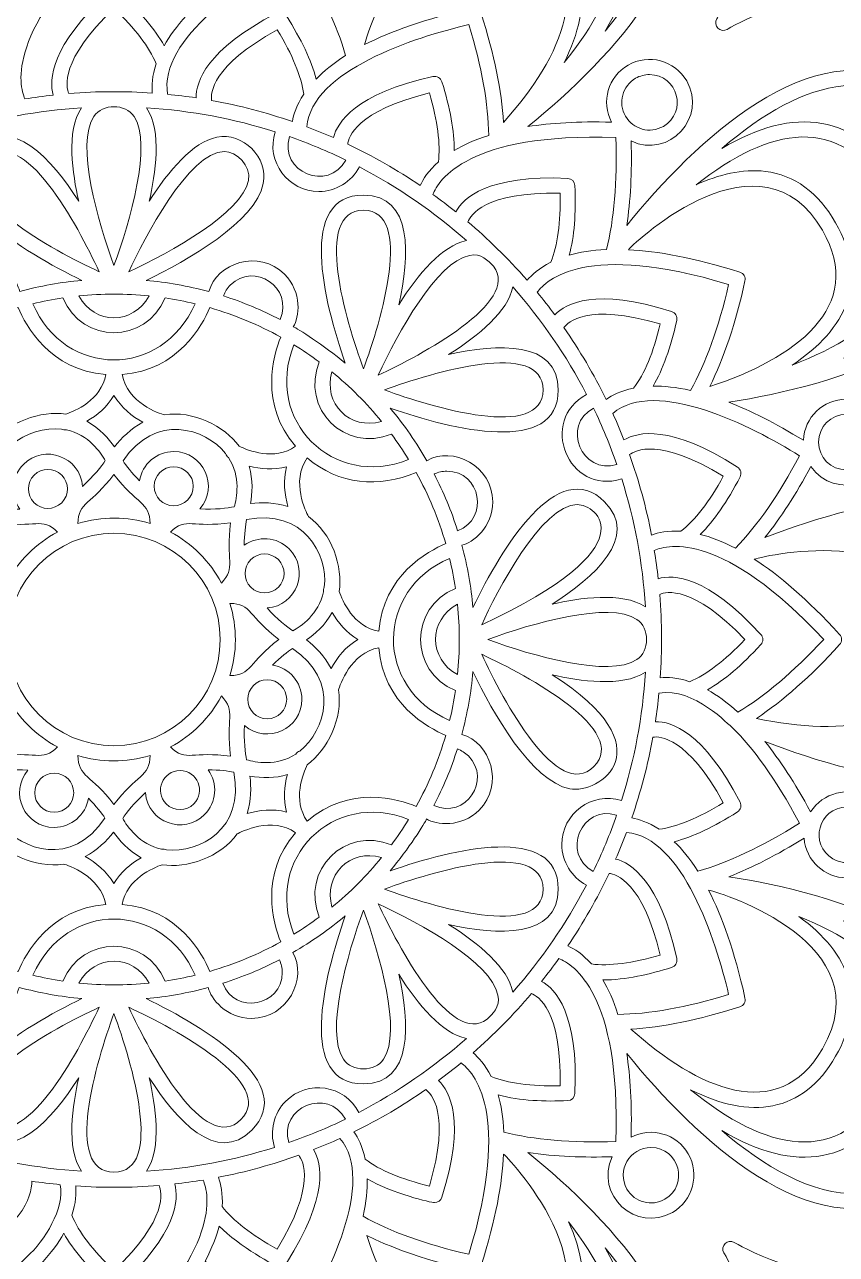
# Model space of a CAD drawing. Header units: inches. Extents: x -25 to 3711, y -26 to 945.
# Drawn here: x 465.3 to 679.2, y 270 to 594 of the extents above; entities that cross this region are included whole.
import ezdxf

# ---------------------------------------------------------------- set-up
doc = ezdxf.new("R2010")
doc.units = ezdxf.units.IN
doc.header["$MEASUREMENT"] = 0
doc.layers.add('_U+0421_U+043B_U+043E_U+0439 1', color=7, linetype='Continuous')

# ---------------------------------------------------------------- blocks, each defined once
blk = doc.blocks.new('block 2')
at = {"layer": '_U+0421_U+043B_U+043E_U+0439 1', "lineweight": 0}
for points, knots in [([(750.52, 771.98), (750.4, 772.1), (750.34, 772.18), (750.07, 772.33), (525.97, 944.79), (201.88, 855.08), (93.56, 598.99), (-24.91, 318.93), (179.57, 3), (488.84, 3), (892.5, 3), (1078.2, 519.12), (750.52, 771.98)], [0, 0, 0, 0, 1, 1, 1, 2, 2, 2, 3, 3, 3, 4, 4, 4, 4]), ([(634.76, 628.08), (635.31, 616.03), (627.58, 603.21), (618.28, 592.3), (630.43, 612.8), (626.36, 628.84), (608.45, 639.17), (589.4, 650.18), (573.9, 643.74), (562.94, 624.22), (572.46, 651.04), (588.17, 667.6), (613.67, 654.65), (616.88, 652.7), (634, 644.91), (634.76, 628.08)], [0, 0, 0, 0, 1, 1, 1, 2, 2, 2, 3, 3, 3, 4, 4, 4, 5, 5, 5, 5]), ([(561.84, 612.51), (570.99, 635.31), (585.17, 648), (606.45, 635.71), (628.5, 622.98), (623.38, 603.52), (607.47, 583.98), (615.32, 599.57), (613.78, 613.47), (598.65, 622.2), (590.65, 626.82), (583, 627.65), (575.91, 624.67), (570.22, 622.28), (565.56, 617.7), (561.84, 612.51)], [0, 0, 0, 0, 1, 1, 1, 2, 2, 2, 3, 3, 3, 4, 4, 4, 5, 5, 5, 5]), ([(634.94, 641.28), (641.2, 636.9), (647.25, 632.25), (653.08, 627.34), (660.02, 616.54), (647.83, 595.71), (647.71, 595.5), (647.24, 594.71), (647.37, 593.7), (648.02, 593.06), (648.67, 592.41), (649.67, 592.29), (650.45, 592.76), (650.67, 592.89), (671.62, 605.27), (682.39, 598.35), (688.23, 591.57), (693.3, 584.99), (698.13, 578.1), (673.16, 592.48), (642.06, 563.53), (623.99, 541.07), (624.98, 547.57), (625.37, 555.02), (625.14, 563.34), (635.17, 558.59), (645.3, 569.62), (639.78, 579.19), (636.66, 584.59), (629.73, 586.45), (624.33, 583.33), (619.06, 580.29), (617.18, 573.64), (619.97, 568.3), (611.2, 568.53), (603.93, 568.07), (597.9, 567.14), (620.36, 585.21), (649.32, 616.32), (634.94, 641.28)], [0, 0, 0, 0, 1, 1, 1, 2, 2, 2, 3, 3, 3, 4, 4, 4, 5, 5, 5, 6, 6, 6, 7, 7, 7, 8, 8, 8, 9, 9, 9, 10, 10, 10, 11, 11, 11, 12, 12, 12, 13, 13, 13, 13]), ([(577.46, 620.99), (583.34, 623.45), (589.79, 622.7), (596.66, 618.74), (616.99, 607), (607.08, 585.57), (591.5, 568.22), (591.01, 576.48), (589.06, 586.11), (585.64, 596.95), (585.33, 597.94), (584.31, 598.53), (583.3, 598.3), (570.9, 595.56), (561.71, 592.22), (554.91, 588.73), (555.52, 591.8), (563.32, 615.05), (577.46, 620.99)], [0, 0, 0, 0, 1, 1, 1, 2, 2, 2, 3, 3, 3, 4, 4, 4, 5, 5, 5, 6, 6, 6, 6]), ([(472.83, 575.44), (470.32, 575.16), (467.83, 574.82), (465.36, 574.41), (463.74, 578.1), (460.41, 592.48), (488.84, 619.05), (497.42, 611.04), (503.84, 603.44), (507.98, 596.43), (505.35, 593.56), (503.45, 590.89), (502.08, 588.44), (499.58, 592.81), (495.61, 597.52), (490.19, 602.48), (489.43, 603.18), (488.26, 603.18), (487.49, 602.48), (472.03, 588.32), (471.67, 579.46), (472.83, 575.44)], [0, 0, 0, 0, 1, 1, 1, 2, 2, 2, 3, 3, 3, 4, 4, 4, 5, 5, 5, 6, 6, 6, 7, 7, 7, 7]), ([(537.26, 612.68), (543.47, 602.71), (547.69, 593.71), (549.87, 585.86), (546.59, 583.77), (544.07, 581.68), (542.12, 579.67), (540.83, 584.55), (538.22, 590.12), (534.27, 596.32), (533.71, 597.19), (532.58, 597.5), (531.66, 597.02), (513.08, 587.35), (510.43, 578.9), (510.5, 574.71), (508.02, 575.09), (505.51, 575.39), (502.99, 575.64), (500.39, 590.22), (524.11, 605.67), (537.26, 612.68)], [0, 0, 0, 0, 1, 1, 1, 2, 2, 2, 3, 3, 3, 4, 4, 4, 5, 5, 5, 6, 6, 6, 7, 7, 7, 7]), ([(488.84, 598.27), (494.42, 592.96), (498.14, 588.07), (499.96, 583.71), (498.87, 580.45), (498.76, 577.82), (498.93, 575.98), (491.74, 576.47), (484.65, 576.47), (476.95, 575.84), (476.23, 577.46), (474.42, 584.55), (488.84, 598.27)], [0, 0, 0, 0, 1, 1, 1, 2, 2, 2, 3, 3, 3, 4, 4, 4, 4]), ([(582.37, 593.99), (585.79, 582.75), (587.54, 572.97), (587.61, 564.82), (583.91, 563.66), (580.92, 562.29), (578.52, 560.85), (578.55, 565.9), (577.46, 571.96), (575.25, 578.96), (574.94, 579.95), (573.92, 580.54), (572.91, 580.31), (552.42, 575.78), (547.69, 568.28), (546.69, 564.22), (544.39, 565.23), (542.05, 566.19), (539.68, 567.08), (540.94, 581.86), (567.99, 590.66), (582.37, 593.99)], [0, 0, 0, 0, 1, 1, 1, 2, 2, 2, 3, 3, 3, 4, 4, 4, 5, 5, 5, 6, 6, 6, 7, 7, 7, 7]), ([(535.85, 568.47), (528.98, 570.84), (521.87, 572.71), (514.58, 574.03), (514.3, 575.81), (514.45, 583.11), (531.88, 592.6), (535.89, 586.03), (538.22, 580.35), (538.85, 575.66), (536.95, 572.8), (536.16, 570.29), (535.85, 568.47)], [0, 0, 0, 0, 1, 1, 1, 2, 2, 2, 3, 3, 3, 4, 4, 4, 4]), ([(713.26, 528.85), (707.7, 518.14), (694.6, 510.91), (681.09, 506.11), (700.24, 516.87), (707.19, 532.27), (696.02, 551.61), (684.82, 571.01), (667.97, 572.63), (649.05, 561.37), (670.89, 580.02), (692.73, 586.27), (708.28, 562.41), (710.03, 559.18), (721.01, 543.82), (713.26, 528.85)], [0, 0, 0, 0, 1, 1, 1, 2, 2, 2, 3, 3, 3, 4, 4, 4, 5, 5, 5, 5]), ([(626.33, 579.86), (627.48, 580.53), (628.73, 580.84), (629.97, 580.84), (637.44, 580.84), (640.09, 570.92), (633.64, 567.2), (630.15, 565.18), (625.67, 566.38), (623.65, 569.88), (621.64, 573.37), (622.84, 577.85), (626.33, 579.86)], [0, 0, 0, 0, 1, 1, 1, 2, 2, 2, 3, 3, 3, 4, 4, 4, 4]), ([(550.46, 562.5), (550.64, 564.24), (552.58, 571.31), (571.98, 575.99), (574.15, 568.6), (574.93, 562.51), (574.33, 557.82), (571.73, 555.53), (570.32, 553.29), (569.55, 551.61), (563.5, 555.7), (557.12, 559.35), (550.46, 562.5)], [0, 0, 0, 0, 1, 1, 1, 2, 2, 2, 3, 3, 3, 4, 4, 4, 4]), ([(446.44, 558.28), (447.49, 560.69), (447.75, 563.41), (447.13, 566), (457.69, 569.3), (468.78, 571.36), (480.24, 572.06), (476.15, 565.97), (477.93, 554.62), (479.54, 547.45), (472.54, 558.51), (461.82, 570.57), (452.54, 561.3), (440.27, 549.03), (464.69, 534.18), (480.39, 526.62), (474.81, 526.12), (469.39, 525.16), (464, 523.7), (463.42, 526.56), (459.18, 531.84), (452.6, 531.84), (442.92, 531.84), (437.82, 521.09), (441.74, 514.48), (437.02, 511.77), (432.33, 508.53), (427.89, 504.8), (433.65, 521.26), (440.45, 549.09), (423.08, 549.09), (409.96, 549.09), (410.91, 532.98), (413.78, 520.21), (408.66, 528.3), (402.34, 535.81), (395.97, 537.1), (404.55, 544.69), (414.05, 551.25), (424.3, 556.58), (429.21, 547.2), (443.03, 548.26), (446.44, 558.28)], [0, 0, 0, 0, 1, 1, 1, 2, 2, 2, 3, 3, 3, 4, 4, 4, 5, 5, 5, 6, 6, 6, 7, 7, 7, 8, 8, 8, 9, 9, 9, 10, 10, 10, 11, 11, 11, 12, 12, 12, 13, 13, 13, 14, 14, 14, 14]), ([(483.54, 569.8), (485.83, 573.23), (491.85, 573.24), (494.15, 569.8), (499, 562.53), (493.07, 542.05), (488.84, 530.52), (484.61, 542.04), (478.68, 562.52), (483.54, 569.8)], [0, 0, 0, 0, 1, 1, 1, 2, 2, 2, 3, 3, 3, 3]), ([(531.3, 565.76), (528.83, 557.91), (534.74, 550.04), (542.83, 550.04), (547.33, 550.04), (551.46, 552.59), (553.53, 556.51), (563.72, 551.19), (573.18, 544.66), (581.72, 537.1), (575.35, 535.81), (569.02, 528.3), (563.9, 520.21), (566.77, 532.99), (567.72, 549.09), (554.6, 549.09), (537.23, 549.09), (544.03, 521.28), (549.8, 504.81), (544.16, 509.53), (537.09, 514.02), (536.09, 514.4), (537.72, 516.8), (538.48, 523.56), (533.81, 528.22), (527.03, 535), (515.88, 531.19), (513.85, 523.65), (508.28, 525.18), (502.72, 526.14), (497.3, 526.62), (508.09, 531.82), (526.16, 541.93), (528.19, 552.14), (529.56, 558.98), (522.82, 565.72), (515.99, 564.35), (509.61, 563.08), (503.27, 555.55), (498.14, 547.45), (499.75, 554.62), (501.54, 565.97), (497.44, 572.06), (509.17, 571.35), (520.52, 569.19), (531.3, 565.76)], [0, 0, 0, 0, 1, 1, 1, 2, 2, 2, 3, 3, 3, 4, 4, 4, 5, 5, 5, 6, 6, 6, 7, 7, 7, 8, 8, 8, 9, 9, 9, 10, 10, 10, 11, 11, 11, 12, 12, 12, 13, 13, 13, 14, 14, 14, 15, 15, 15, 15]), ([(642.27, 551.81), (661.67, 567.06), (680.29, 570.85), (692.55, 549.61), (705.28, 527.57), (691.12, 513.27), (667.55, 504.29), (682.09, 513.83), (687.81, 526.63), (679.04, 541.81), (674.42, 549.81), (668.21, 554.36), (660.59, 555.33), (654.44, 556.1), (648.1, 554.45), (642.27, 551.81)], [0, 0, 0, 0, 1, 1, 1, 2, 2, 2, 3, 3, 3, 4, 4, 4, 5, 5, 5, 5]), ([(484.94, 528.9), (472.76, 534.54), (445.89, 548.98), (455.37, 558.47), (464.86, 567.96), (479.31, 541.05), (484.94, 528.9)], [0, 0, 0, 0, 1, 1, 1, 2, 2, 2, 2]), ([(675.58, 539.81), (687.28, 519.55), (668.15, 505.93), (645.87, 498.65), (649.58, 506.05), (652.69, 515.37), (655.15, 526.46), (655.37, 527.47), (654.78, 528.48), (653.8, 528.8), (641.68, 532.62), (632.06, 534.32), (624.42, 534.7), (626.61, 537.19), (659.52, 567.62), (675.58, 539.81)], [0, 0, 0, 0, 1, 1, 1, 2, 2, 2, 3, 3, 3, 4, 4, 4, 5, 5, 5, 5]), ([(549.96, 558.31), (545.36, 549.78), (532.25, 555.18), (535.1, 564.49), (540.19, 562.71), (545.15, 560.65), (549.96, 558.31)], [0, 0, 0, 0, 1, 1, 1, 2, 2, 2, 2]), ([(618.62, 534.73), (614.74, 534.57), (611.51, 534.02), (608.82, 533.25), (610.14, 538.12), (610.66, 544.25), (610.34, 551.59), (610.3, 552.63), (609.47, 553.45), (608.43, 553.5), (587.38, 554.43), (580.9, 548.35), (578.92, 544.69), (576.96, 546.26), (574.96, 547.78), (572.92, 549.25), (574.32, 552.93), (582.01, 565.59), (621.11, 564.27), (621.51, 552.52), (620.66, 542.62), (618.62, 534.73)], [0, 0, 0, 0, 1, 1, 1, 2, 2, 2, 3, 3, 3, 4, 4, 4, 5, 5, 5, 6, 6, 6, 7, 7, 7, 7]), ([(492.75, 528.9), (496.7, 537.43), (508.52, 560.55), (517.94, 560.55), (521.09, 560.55), (525.07, 556.92), (524.27, 552.93), (522.56, 544.35), (503.88, 534.07), (492.75, 528.9)], [0, 0, 0, 0, 1, 1, 1, 2, 2, 2, 3, 3, 3, 3]), ([(597.74, 526.63), (592.53, 532.61), (587.17, 537.76), (582.13, 542.04), (582.75, 543.65), (586.49, 550.05), (606.41, 549.57), (606.6, 541.87), (605.78, 535.79), (603.98, 531.41), (600.87, 529.86), (598.92, 528.06), (597.74, 526.63)], [0, 0, 0, 0, 1, 1, 1, 2, 2, 2, 3, 3, 3, 4, 4, 4, 4]), ([(554.6, 545.09), (568.02, 545.09), (559.21, 515.85), (554.6, 503.28), (549.98, 515.88), (541.19, 545.09), (554.6, 545.09)], [0, 0, 0, 0, 1, 1, 1, 2, 2, 2, 2]), ([(708.17, 494.16), (706.31, 493.11), (707.21, 490.31), (709.18, 490.42), (709.43, 490.42), (734.41, 490.67), (739.85, 478.84), (741.32, 470.96), (742.47, 462.85), (743.25, 453.69), (728.93, 478.85), (687.4, 469.33), (660.42, 458.88), (664.53, 464.01), (668.58, 470.26), (672.54, 477.58), (678.84, 468.47), (693.15, 472.96), (693.15, 484), (693.15, 490.24), (688.08, 495.31), (681.84, 495.31), (675.76, 495.31), (670.8, 490.49), (670.55, 484.48), (663.08, 489.06), (656.55, 492.29), (650.87, 494.51), (679.54, 498.96), (720.14, 511.49), (720.01, 540.36), (723.17, 533.65), (726, 526.95), (728.71, 519.55), (729.91, 506.54), (708.39, 494.28), (708.17, 494.16)], [0, 0, 0, 0, 1, 1, 1, 2, 2, 2, 3, 3, 3, 4, 4, 4, 5, 5, 5, 6, 6, 6, 7, 7, 7, 8, 8, 8, 9, 9, 9, 10, 10, 10, 11, 11, 11, 12, 12, 12, 12]), ([(650.84, 525.53), (648.18, 514.1), (644.82, 504.73), (640.81, 497.64), (637.02, 498.48), (633.75, 498.79), (630.94, 498.75), (633.48, 503.11), (635.57, 508.9), (637.16, 516.07), (637.38, 517.08), (636.79, 518.1), (635.8, 518.41), (615.72, 524.75), (607.89, 520.56), (605.02, 517.54), (603.53, 519.56), (601.99, 521.55), (600.39, 523.49), (602.68, 526.66), (613.36, 536.94), (650.84, 525.53)], [0, 0, 0, 0, 1, 1, 1, 2, 2, 2, 3, 3, 3, 4, 4, 4, 5, 5, 5, 6, 6, 6, 7, 7, 7, 7]), ([(517.68, 522.52), (518.09, 523.6), (518.71, 524.57), (519.53, 525.4), (525.75, 531.61), (536.26, 524.78), (532.62, 516.29), (527.86, 518.77), (522.87, 520.86), (517.68, 522.52)], [0, 0, 0, 0, 1, 1, 1, 2, 2, 2, 3, 3, 3, 3]), ([(582.53, 533.19), (585.76, 533.84), (587.4, 531.81), (588.86, 530.33), (596.21, 520.86), (569.43, 506.72), (558.51, 501.67), (563.67, 512.8), (573.95, 531.48), (582.53, 533.19)], [0, 0, 0, 0, 1, 1, 1, 2, 2, 2, 3, 3, 3, 3]), ([(502.3, 522), (504.97, 521.6), (507.61, 521.09), (510.2, 520.46), (501.5, 500.58), (475.85, 500.87), (467.47, 520.46), (470.06, 521.09), (472.7, 521.6), (475.38, 522), (480.55, 509.73), (497.14, 509.73), (502.3, 522)], [0, 0, 0, 0, 1, 1, 1, 2, 2, 2, 3, 3, 3, 4, 4, 4, 4]), ([(498.1, 522.53), (493.91, 514.85), (483.73, 514.84), (479.57, 522.53), (485.72, 523.16), (491.95, 523.16), (498.1, 522.53)], [0, 0, 0, 0, 1, 1, 1, 2, 2, 2, 2]), ([(613.42, 496.54), (600.61, 489.83), (608.49, 469.89), (622.65, 474.31), (626.06, 463.57), (628.2, 452.27), (628.9, 440.6), (622.8, 444.7), (611.42, 442.9), (604.29, 441.3), (615.36, 448.3), (627.41, 459.03), (618.14, 468.3), (605.87, 480.57), (591.03, 456.15), (583.46, 440.46), (582.99, 445.83), (582.04, 451.32), (580.54, 456.84), (583.38, 457.42), (588.68, 461.65), (588.68, 468.24), (588.68, 477.84), (578.01, 483.07), (571.32, 479.11), (568.62, 483.81), (565.39, 488.49), (561.65, 492.95), (578.01, 487.23), (605.94, 480.36), (605.94, 497.76), (605.94, 510.88), (589.82, 509.93), (577.05, 507.06), (585.14, 512.18), (592.66, 518.51), (593.95, 524.88), (601.54, 516.3), (608.09, 506.79), (613.42, 496.54)], [0, 0, 0, 0, 1, 1, 1, 2, 2, 2, 3, 3, 3, 4, 4, 4, 5, 5, 5, 6, 6, 6, 7, 7, 7, 8, 8, 8, 9, 9, 9, 10, 10, 10, 11, 11, 11, 12, 12, 12, 13, 13, 13, 13]), ([(444.89, 511.66), (450.76, 514.91), (457.02, 517.53), (463.59, 519.43), (465.55, 514.76), (471.95, 502.91), (486.68, 501.84), (485.53, 495.1), (478.5, 492.16), (476.18, 491.36), (469.69, 492.35), (460.82, 489.44), (456.39, 483.22), (455.33, 482.65), (447.19, 478.55), (440.99, 482.92), (450.63, 494.07), (446.8, 506.95), (444.89, 511.66)], [0, 0, 0, 0, 1, 1, 1, 2, 2, 2, 3, 3, 3, 4, 4, 4, 5, 5, 5, 6, 6, 6, 6]), ([(532.8, 511.65), (530.88, 506.95), (527.06, 494.06), (536.69, 482.91), (531.12, 478.96), (524.07, 481.85), (521.86, 482.93), (517.97, 488.22), (509.65, 492.43), (502.11, 491.16), (500.96, 491.51), (492.31, 494.37), (491.01, 501.84), (505.73, 502.91), (512.14, 514.76), (514.09, 519.43), (520.66, 517.53), (526.93, 514.91), (532.8, 511.65)], [0, 0, 0, 0, 1, 1, 1, 2, 2, 2, 3, 3, 3, 4, 4, 4, 5, 5, 5, 6, 6, 6, 6]), ([(607.43, 514.17), (608.39, 515.53), (613.51, 520.83), (632.83, 515.13), (631.03, 507.65), (628.66, 501.98), (625.79, 498.22), (622.41, 497.54), (620.07, 496.32), (618.56, 495.25), (615.32, 501.85), (611.6, 508.18), (607.43, 514.17)], [0, 0, 0, 0, 1, 1, 1, 2, 2, 2, 3, 3, 3, 4, 4, 4, 4]), ([(561.97, 486.1), (563.57, 483.95), (565.07, 481.72), (566.48, 479.42), (546.58, 471.48), (528.31, 489.72), (536.27, 509.64), (538.56, 508.23), (540.79, 506.72), (542.95, 505.12), (537.97, 492.78), (549.69, 481.15), (561.97, 486.1)], [0, 0, 0, 0, 1, 1, 1, 2, 2, 2, 3, 3, 3, 4, 4, 4, 4]), ([(560.12, 497.76), (572.72, 502.38), (601.94, 511.18), (601.94, 497.76), (601.94, 484.34), (572.69, 493.15), (560.12, 497.76)], [0, 0, 0, 0, 1, 1, 1, 2, 2, 2, 2]), ([(559.36, 489.45), (551.01, 487.03), (543.83, 494.16), (546.29, 502.52), (551.07, 498.62), (555.45, 494.24), (559.36, 489.45)], [0, 0, 0, 0, 1, 1, 1, 2, 2, 2, 2]), ([(652.62, 456.07), (649.17, 457.87), (646.1, 459.01), (643.38, 459.7), (646.96, 463.25), (650.47, 468.31), (653.86, 474.82), (654.34, 475.74), (654.03, 476.87), (653.16, 477.43), (635.49, 488.69), (626.84, 486.75), (623.26, 484.59), (622.33, 486.95), (621.35, 489.27), (620.3, 491.56), (631.59, 501.11), (657, 488.22), (669.52, 480.41), (664, 470.06), (658.33, 461.88), (652.62, 456.07)], [0, 0, 0, 0, 1, 1, 1, 2, 2, 2, 3, 3, 3, 4, 4, 4, 5, 5, 5, 6, 6, 6, 7, 7, 7, 7]), ([(496.46, 489.22), (493.29, 487.52), (490.74, 485.09), (488.95, 482.77), (487.5, 484.87), (485.12, 487.63), (481.7, 489.49), (484.36, 491.03), (487.07, 493.27), (488.84, 496.31), (490.72, 493.09), (493.66, 490.76), (496.46, 489.22)], [0, 0, 0, 0, 1, 1, 1, 2, 2, 2, 3, 3, 3, 4, 4, 4, 4]), ([(621.39, 478.11), (612.01, 475.28), (606.72, 488.43), (615.22, 492.97), (617.55, 488.16), (619.61, 483.2), (621.39, 478.11)], [0, 0, 0, 0, 1, 1, 1, 2, 2, 2, 2]), ([(511.5, 466.41), (516.6, 472.3), (512.41, 481.52), (504.59, 481.52), (500.04, 481.52), (496.27, 478.17), (495.58, 473.82), (493.52, 475.87), (492.01, 477.88), (491.22, 479.03), (499.78, 491.82), (512.9, 487.69), (518.27, 480.97), (518.4, 480.56), (518.66, 480.19), (519.03, 479.93), (522.32, 474.9), (521.2, 469.21), (520.54, 466.96), (518.87, 466.65), (515.38, 466.14), (511.5, 466.41)], [0, 0, 0, 0, 1, 1, 1, 2, 2, 2, 3, 3, 3, 4, 4, 4, 5, 5, 5, 6, 6, 6, 7, 7, 7, 7]), ([(674.53, 484), (674.53, 488.03), (677.81, 491.31), (681.84, 491.31), (685.87, 491.31), (689.15, 488.03), (689.15, 484), (689.15, 479.97), (685.87, 476.69), (681.84, 476.69), (677.81, 476.69), (674.53, 479.97), (674.53, 484)], [0, 0, 0, 0, 1, 1, 1, 2, 2, 2, 3, 3, 3, 4, 4, 4, 4]), ([(486.54, 479.13), (485.58, 477.73), (483.48, 474.92), (480.54, 472.35), (479.98, 480.13), (470.49, 483.68), (464.97, 478.15), (461.75, 474.93), (461.45, 469.9), (464.03, 466.33), (461.13, 466.33), (458.64, 466.68), (457.26, 466.94), (454.29, 481.94), (466.34, 488.4), (475.03, 487.43), (475.41, 487.23), (475.85, 487.16), (476.29, 487.23), (482.18, 486.01), (485.41, 481.19), (486.54, 479.13)], [0, 0, 0, 0, 1, 1, 1, 2, 2, 2, 3, 3, 3, 4, 4, 4, 5, 5, 5, 6, 6, 6, 7, 7, 7, 7]), ([(638.26, 460.52), (634.84, 460.74), (632.27, 460.17), (630.53, 459.53), (629.12, 466.79), (627.17, 473.86), (624.71, 480.7), (626.18, 481.84), (632.67, 485.28), (649.44, 475.03), (645.76, 468.27), (642, 463.41), (638.26, 460.52)], [0, 0, 0, 0, 1, 1, 1, 2, 2, 2, 3, 3, 3, 4, 4, 4, 4]), ([(558.68, 434.17), (551.94, 435.31), (549, 442.34), (548.2, 444.67), (549.2, 451.15), (546.28, 460.02), (540.07, 464.45), (539.49, 465.51), (535.39, 473.65), (539.76, 479.85), (548.03, 472.71), (558.74, 471.98), (568.5, 475.96), (571.75, 470.09), (574.37, 463.82), (576.28, 457.25), (571.61, 455.29), (559.75, 448.89), (558.68, 434.17)], [0, 0, 0, 0, 1, 1, 1, 2, 2, 2, 3, 3, 3, 4, 4, 4, 5, 5, 5, 6, 6, 6, 6]), ([(467.8, 475.32), (469.8, 477.33), (473.06, 477.33), (475.07, 475.32), (477.07, 473.31), (477.08, 470.06), (475.07, 468.05), (473.06, 466.05), (469.8, 466.05), (467.8, 468.05), (465.79, 470.06), (465.79, 473.32), (467.8, 475.32)], [0, 0, 0, 0, 1, 1, 1, 2, 2, 2, 3, 3, 3, 4, 4, 4, 4]), ([(499.45, 472.38), (499.45, 475.21), (501.76, 477.52), (504.59, 477.52), (507.43, 477.52), (509.73, 475.21), (509.73, 472.38), (509.73, 469.54), (507.43, 467.23), (504.59, 467.23), (501.76, 467.23), (499.45, 469.54), (499.45, 472.38)], [0, 0, 0, 0, 1, 1, 1, 2, 2, 2, 3, 3, 3, 4, 4, 4, 4]), ([(534.69, 467.07), (531.25, 468.12), (527.72, 468.2), (524.82, 467.83), (525.28, 470.33), (525.55, 473.96), (524.45, 477.7), (527.41, 476.91), (530.91, 476.58), (534.32, 477.48), (533.37, 473.87), (533.79, 470.14), (534.69, 467.07)], [0, 0, 0, 0, 1, 1, 1, 2, 2, 2, 3, 3, 3, 4, 4, 4, 4]), ([(579.42, 460.66), (577.78, 465.85), (575.7, 470.84), (573.23, 475.61), (574.28, 476.09), (575.41, 476.34), (576.59, 476.34), (585.53, 476.34), (587.83, 463.88), (579.42, 460.66)], [0, 0, 0, 0, 1, 1, 1, 2, 2, 2, 3, 3, 3, 3]), ([(479.35, 462.56), (479.37, 468.24), (482.92, 467.6), (488.84, 475.48), (494.82, 467.53), (498.32, 468.26), (498.34, 462.56), (492.35, 464.43), (485.68, 464.53), (479.35, 462.56)], [0, 0, 0, 0, 1, 1, 1, 2, 2, 2, 3, 3, 3, 3]), ([(585.75, 435.9), (589.69, 444.43), (601.52, 467.55), (610.94, 467.55), (615.94, 467.55), (630.56, 456.67), (585.75, 435.9)], [0, 0, 0, 0, 1, 1, 1, 2, 2, 2, 2]), ([(473.96, 460.32), (468.24, 457.3), (463.54, 452.6), (460.53, 446.88), (456.51, 450.92), (459.49, 452.96), (458.1, 462.74), (467.93, 461.35), (469.93, 464.34), (473.96, 460.32)], [0, 0, 0, 0, 1, 1, 1, 2, 2, 2, 3, 3, 3, 3]), ([(517.16, 446.88), (514.14, 452.6), (509.44, 457.3), (503.73, 460.32), (507.76, 464.33), (509.78, 461.35), (519.59, 462.74), (518.19, 452.88), (521.19, 450.93), (517.16, 446.88)], [0, 0, 0, 0, 1, 1, 1, 2, 2, 2, 3, 3, 3, 3]), ([(534.99, 455.88), (531.78, 459.09), (526.75, 459.4), (523.17, 456.81), (523.17, 459.71), (523.53, 462.2), (523.78, 463.58), (538.79, 466.55), (545.24, 454.51), (544.28, 445.82), (544.07, 445.44), (544, 444.99), (544.08, 444.55), (542.85, 438.66), (538.03, 435.43), (535.97, 434.3), (534.57, 435.26), (531.76, 437.36), (529.2, 440.3), (536.97, 440.86), (540.52, 450.35), (534.99, 455.88)], [0, 0, 0, 0, 1, 1, 1, 2, 2, 2, 3, 3, 3, 4, 4, 4, 5, 5, 5, 6, 6, 6, 7, 7, 7, 7]), ([(704.47, 432), (704.47, 408.6), (681.09, 406.37), (658.16, 411.2), (665.07, 415.76), (672.42, 422.27), (680.1, 430.65), (680.8, 431.41), (680.8, 432.59), (680.1, 433.35), (671.51, 442.72), (664.03, 449), (657.61, 453.15), (660.75, 454.22), (704.47, 464.1), (704.47, 432)], [0, 0, 0, 0, 1, 1, 1, 2, 2, 2, 3, 3, 3, 4, 4, 4, 5, 5, 5, 5]), ([(659.32, 430.65), (660.02, 431.41), (660.02, 432.59), (659.32, 433.35), (645.16, 448.81), (636.3, 449.17), (632.28, 448.01), (632, 450.52), (631.66, 453.01), (631.25, 455.48), (634.94, 457.1), (649.32, 460.43), (675.89, 432), (667.88, 423.43), (660.28, 417), (653.27, 412.86), (650.4, 415.49), (647.73, 417.39), (645.28, 418.76), (649.66, 421.26), (654.36, 425.24), (659.32, 430.65)], [0, 0, 0, 0, 1, 1, 1, 2, 2, 2, 3, 3, 3, 4, 4, 4, 5, 5, 5, 6, 6, 6, 7, 7, 7, 7]), ([(488.84, 404), (473.4, 404), (460.84, 416.56), (460.84, 432), (460.84, 447.44), (473.4, 460), (488.84, 460), (504.28, 460), (516.84, 447.44), (516.84, 432), (516.84, 416.56), (504.28, 404), (488.84, 404)], [0, 0, 0, 0, 1, 1, 1, 2, 2, 2, 3, 3, 3, 4, 4, 4, 4]), ([(524.89, 445.78), (522.89, 447.78), (522.89, 451.04), (524.89, 453.05), (526.9, 455.05), (530.16, 455.05), (532.16, 453.05), (534.17, 451.04), (534.17, 447.78), (532.16, 445.78), (530.16, 443.77), (526.9, 443.77), (524.89, 445.78)], [0, 0, 0, 0, 1, 1, 1, 2, 2, 2, 3, 3, 3, 4, 4, 4, 4]), ([(577.3, 453.38), (577.93, 450.78), (578.45, 448.14), (578.85, 445.46), (566.57, 440.3), (566.57, 423.71), (578.85, 418.54), (578.45, 415.87), (577.93, 413.23), (577.31, 410.64), (557.43, 419.34), (557.71, 444.99), (577.3, 453.38)], [0, 0, 0, 0, 1, 1, 1, 2, 2, 2, 3, 3, 3, 4, 4, 4, 4]), ([(632.68, 443.89), (634.3, 444.62), (641.39, 446.42), (655.11, 432), (649.8, 426.42), (644.92, 422.7), (640.55, 420.88), (637.29, 421.97), (634.66, 422.09), (632.82, 421.91), (633.32, 429.09), (633.32, 436.18), (632.68, 443.89)], [0, 0, 0, 0, 1, 1, 1, 2, 2, 2, 3, 3, 3, 4, 4, 4, 4]), ([(519.4, 422.5), (521.27, 428.51), (521.37, 435.18), (519.4, 441.5), (525.08, 441.47), (524.44, 437.92), (532.32, 432), (524.36, 426.02), (525.11, 422.52), (519.4, 422.5)], [0, 0, 0, 0, 1, 1, 1, 2, 2, 2, 3, 3, 3, 3]), ([(579.38, 422.74), (571.69, 426.93), (571.68, 437.11), (579.37, 441.27), (580, 435.12), (580, 428.89), (579.38, 422.74)], [0, 0, 0, 0, 1, 1, 1, 2, 2, 2, 2]), ([(626.64, 426.7), (619.37, 421.84), (598.89, 427.77), (587.36, 432), (598.89, 436.23), (619.37, 442.16), (626.64, 437.31), (630.07, 435.02), (630.09, 428.99), (626.64, 426.7)], [0, 0, 0, 0, 1, 1, 1, 2, 2, 2, 3, 3, 3, 3]), ([(546.33, 439.14), (547.87, 436.49), (550.11, 433.77), (553.15, 432), (549.93, 430.12), (547.6, 427.18), (546.06, 424.38), (544.37, 427.55), (541.93, 430.1), (539.61, 431.9), (541.71, 433.34), (544.47, 435.72), (546.33, 439.14)], [0, 0, 0, 0, 1, 1, 1, 2, 2, 2, 3, 3, 3, 4, 4, 4, 4]), ([(523.8, 400.3), (523.49, 401.97), (522.98, 405.46), (523.25, 409.34), (529.14, 404.24), (538.36, 408.44), (538.36, 416.25), (538.36, 420.8), (535.02, 424.57), (530.66, 425.27), (532.71, 427.32), (534.72, 428.83), (535.88, 429.63), (548.61, 421.11), (544.61, 408.01), (537.81, 402.57), (537.4, 402.45), (537.03, 402.19), (536.77, 401.81), (531.74, 398.52), (526.05, 399.65), (523.8, 400.3)], [0, 0, 0, 0, 1, 1, 1, 2, 2, 2, 3, 3, 3, 4, 4, 4, 5, 5, 5, 6, 6, 6, 7, 7, 7, 7]), ([(539.77, 398.99), (545.07, 402.88), (549.27, 411.2), (548.01, 418.73), (548.36, 419.88), (551.21, 428.54), (558.68, 429.83), (559.75, 415.11), (571.61, 408.71), (576.28, 406.75), (574.37, 400.18), (571.75, 393.91), (568.5, 388.04), (563.79, 389.96), (550.91, 393.79), (539.76, 384.15), (535.8, 389.73), (538.69, 396.78), (539.77, 398.99)], [0, 0, 0, 0, 1, 1, 1, 2, 2, 2, 3, 3, 3, 4, 4, 4, 5, 5, 5, 6, 6, 6, 6]), ([(615.31, 398.53), (605.82, 389.04), (591.37, 415.95), (585.75, 428.1), (597.93, 422.45), (624.8, 408.02), (615.31, 398.53)], [0, 0, 0, 0, 1, 1, 1, 2, 2, 2, 2]), ([(529.22, 421.39), (532.05, 421.39), (534.36, 419.08), (534.36, 416.25), (534.36, 413.42), (532.05, 411.11), (529.22, 411.11), (526.38, 411.11), (524.08, 413.42), (524.08, 416.25), (524.08, 419.08), (526.38, 421.39), (529.22, 421.39)], [0, 0, 0, 0, 1, 1, 1, 2, 2, 2, 3, 3, 3, 4, 4, 4, 4]), ([(606.88, 378.01), (606.88, 373.51), (609.43, 369.38), (613.35, 367.31), (608.03, 357.12), (601.5, 347.66), (593.95, 339.12), (592.66, 345.49), (585.14, 351.82), (577.05, 356.94), (589.83, 354.07), (605.94, 353.13), (605.94, 366.24), (605.94, 383.61), (578.13, 376.82), (561.65, 371.05), (566.4, 376.71), (570.85, 383.73), (571.23, 384.73), (573.66, 383.1), (580.45, 382.41), (585.07, 387.03), (591.86, 393.83), (588.02, 404.96), (580.49, 406.99), (581.99, 412.47), (582.97, 418), (583.46, 423.54), (588.66, 412.76), (598.77, 394.69), (608.98, 392.65), (616.62, 391.13), (634.98, 403.27), (604.29, 422.7), (611.45, 421.09), (622.8, 419.3), (628.9, 423.4), (628.19, 411.67), (626.03, 400.32), (622.6, 389.54), (614.75, 392.01), (606.88, 386.1), (606.88, 378.01)], [0, 0, 0, 0, 1, 1, 1, 2, 2, 2, 3, 3, 3, 4, 4, 4, 5, 5, 5, 6, 6, 6, 7, 7, 7, 8, 8, 8, 9, 9, 9, 10, 10, 10, 11, 11, 11, 12, 12, 12, 13, 13, 13, 14, 14, 14, 14]), ([(653.16, 386.57), (654.04, 387.13), (654.34, 388.26), (653.86, 389.18), (644.19, 407.76), (635.74, 410.41), (631.55, 410.34), (631.93, 412.82), (632.24, 415.33), (632.48, 417.86), (641.71, 419.5), (650.95, 409.29), (651.95, 408.68), (657.15, 403.54), (663.1, 395.64), (669.52, 383.59), (659.55, 377.37), (650.56, 373.15), (642.7, 370.97), (640.62, 374.25), (638.53, 376.78), (636.52, 378.73), (641.4, 380.01), (646.97, 382.62), (653.16, 386.57)], [0, 0, 0, 0, 1, 1, 1, 2, 2, 2, 3, 3, 3, 4, 4, 4, 5, 5, 5, 6, 6, 6, 7, 7, 7, 8, 8, 8, 8]), ([(460.53, 417.12), (463.54, 411.4), (468.24, 406.7), (473.96, 403.68), (469.93, 399.67), (467.88, 402.65), (458.1, 401.26), (459.5, 411.12), (456.49, 413.07), (460.53, 417.12)], [0, 0, 0, 0, 1, 1, 1, 2, 2, 2, 3, 3, 3, 3]), ([(503.72, 403.68), (509.44, 406.7), (514.14, 411.4), (517.16, 417.12), (521.17, 413.08), (518.2, 411.04), (519.59, 401.26), (509.76, 402.65), (507.76, 399.66), (503.72, 403.68)], [0, 0, 0, 0, 1, 1, 1, 2, 2, 2, 3, 3, 3, 3]), ([(709.84, 376.17), (707.78, 376.17), (707.08, 373.41), (708.87, 372.42), (709.09, 372.29), (730.79, 360.07), (729.65, 347.11), (726.95, 339.48), (723.87, 331.84), (720.01, 323.64), (720.14, 352.59), (679.35, 365.07), (650.87, 369.49), (656.99, 371.88), (663.63, 375.27), (670.72, 379.63), (671.2, 373.71), (676.12, 369.22), (681.96, 369.22), (693.51, 369.22), (697.62, 384.57), (687.64, 390.33), (682.38, 393.37), (675.67, 391.67), (672.45, 386.59), (668.26, 394.3), (664.23, 400.36), (660.41, 405.12), (687.3, 394.7), (728.91, 385.11), (743.25, 410.31), (742.54, 402.01), (741.58, 394.9), (740.35, 387.89), (736.2, 378.86), (719.14, 375.89), (709.84, 376.17)], [0, 0, 0, 0, 1, 1, 1, 2, 2, 2, 3, 3, 3, 4, 4, 4, 5, 5, 5, 6, 6, 6, 7, 7, 7, 8, 8, 8, 9, 9, 9, 10, 10, 10, 11, 11, 11, 12, 12, 12, 12]), ([(630.88, 406.26), (632.65, 406.54), (639.95, 406.4), (649.44, 388.97), (642.87, 384.95), (637.19, 382.62), (632.5, 381.99), (629.64, 383.89), (627.13, 384.68), (625.31, 384.99), (627.68, 391.87), (629.56, 398.97), (630.88, 406.26)], [0, 0, 0, 0, 1, 1, 1, 2, 2, 2, 3, 3, 3, 4, 4, 4, 4]), ([(579.36, 403.16), (580.44, 402.75), (581.41, 402.13), (582.24, 401.31), (588.47, 395.07), (581.58, 384.58), (573.13, 388.22), (575.62, 392.98), (577.71, 397.97), (579.36, 403.16)], [0, 0, 0, 0, 1, 1, 1, 2, 2, 2, 3, 3, 3, 3]), ([(479.35, 401.44), (485.34, 399.57), (492.01, 399.47), (498.34, 401.44), (498.32, 395.76), (494.77, 396.4), (488.84, 388.52), (482.86, 396.47), (479.36, 395.74), (479.35, 401.44)], [0, 0, 0, 0, 1, 1, 1, 2, 2, 2, 3, 3, 3, 3]), ([(466.18, 397.59), (461.08, 391.7), (465.28, 382.48), (473.09, 382.48), (477.64, 382.48), (481.41, 385.83), (482.11, 390.18), (484.17, 388.13), (485.67, 386.12), (486.47, 384.97), (477.59, 371.7), (464.39, 376.81), (459.42, 383.03), (459.29, 383.44), (459.03, 383.81), (458.66, 384.07), (455.36, 389.1), (456.49, 394.79), (457.14, 397.04), (458.82, 397.35), (462.3, 397.86), (466.18, 397.59)], [0, 0, 0, 0, 1, 1, 1, 2, 2, 2, 3, 3, 3, 4, 4, 4, 5, 5, 5, 6, 6, 6, 7, 7, 7, 7]), ([(478.23, 391.62), (478.23, 388.79), (475.93, 386.48), (473.09, 386.48), (470.26, 386.48), (467.95, 388.79), (467.95, 391.62), (467.95, 394.46), (470.26, 396.77), (473.09, 396.77), (475.93, 396.77), (478.23, 394.46), (478.23, 391.62)], [0, 0, 0, 0, 1, 1, 1, 2, 2, 2, 3, 3, 3, 4, 4, 4, 4]), ([(491.14, 384.87), (492.1, 386.27), (494.2, 389.08), (497.15, 391.65), (497.71, 383.79), (507.25, 380.38), (512.72, 385.85), (515.93, 389.07), (516.24, 394.1), (513.65, 397.67), (516.56, 397.67), (519.04, 397.32), (520.42, 397.06), (523.41, 382), (511.26, 375.61), (502.66, 376.57), (502.28, 376.77), (501.84, 376.84), (501.39, 376.77), (495.5, 377.99), (492.28, 382.81), (491.14, 384.87)], [0, 0, 0, 0, 1, 1, 1, 2, 2, 2, 3, 3, 3, 4, 4, 4, 5, 5, 5, 6, 6, 6, 7, 7, 7, 7]), ([(506.26, 397.45), (510.81, 397.45), (513.12, 391.91), (509.89, 388.68), (507.89, 386.67), (504.62, 386.67), (502.62, 388.68), (499.37, 391.92), (501.71, 397.45), (506.26, 397.45)], [0, 0, 0, 0, 1, 1, 1, 2, 2, 2, 3, 3, 3, 3]), ([(534.32, 386.53), (530.71, 387.47), (526.98, 387.05), (523.91, 386.15), (524.96, 389.59), (525.04, 393.12), (524.67, 396.03), (527.93, 395.42), (531.33, 395.45), (534.54, 396.4), (533.75, 393.43), (533.42, 389.93), (534.32, 386.53)], [0, 0, 0, 0, 1, 1, 1, 2, 2, 2, 3, 3, 3, 4, 4, 4, 4]), ([(542.95, 358.88), (540.79, 357.28), (538.56, 355.77), (536.27, 354.36), (528.32, 374.26), (546.56, 392.53), (566.48, 384.58), (565.07, 382.28), (563.56, 380.05), (561.96, 377.89), (549.64, 382.87), (537.98, 371.19), (542.95, 358.88)], [0, 0, 0, 0, 1, 1, 1, 2, 2, 2, 3, 3, 3, 4, 4, 4, 4]), ([(615.15, 370.89), (606.62, 375.48), (612.02, 388.59), (621.33, 385.75), (619.55, 380.65), (617.49, 375.69), (615.15, 370.89)], [0, 0, 0, 0, 1, 1, 1, 2, 2, 2, 2]), ([(681.99, 387.84), (687.59, 387.84), (691.12, 381.74), (688.31, 376.88), (686.3, 373.39), (681.82, 372.19), (678.33, 374.2), (671.88, 377.93), (674.53, 387.84), (681.99, 387.84)], [0, 0, 0, 0, 1, 1, 1, 2, 2, 2, 3, 3, 3, 3]), ([(444.89, 352.35), (446.8, 357.05), (450.63, 369.94), (440.99, 381.09), (446.57, 385.04), (453.62, 382.15), (455.83, 381.07), (459.72, 375.77), (468.05, 371.59), (475.56, 372.84), (476.64, 372.52), (485.37, 369.67), (486.68, 362.16), (471.95, 361.09), (465.55, 349.24), (463.59, 344.57), (457.02, 346.47), (450.76, 349.09), (444.89, 352.35)], [0, 0, 0, 0, 1, 1, 1, 2, 2, 2, 3, 3, 3, 4, 4, 4, 5, 5, 5, 6, 6, 6, 6]), ([(532.8, 352.34), (526.93, 349.09), (520.66, 346.47), (514.1, 344.57), (512.14, 349.24), (505.73, 361.09), (491.01, 362.16), (492.16, 368.9), (499.18, 371.84), (501.51, 372.64), (507.99, 371.65), (516.85, 374.55), (521.29, 380.78), (522.35, 381.35), (530.49, 385.45), (536.69, 381.09), (527.06, 369.93), (530.88, 357.05), (532.8, 352.34)], [0, 0, 0, 0, 1, 1, 1, 2, 2, 2, 3, 3, 3, 4, 4, 4, 5, 5, 5, 6, 6, 6, 6]), ([(481.21, 374.79), (484.39, 376.48), (486.94, 378.91), (488.74, 381.23), (490.18, 379.13), (492.56, 376.37), (495.98, 374.51), (493.33, 372.97), (490.61, 370.73), (488.84, 367.69), (486.96, 370.91), (484.02, 373.25), (481.21, 374.79)], [0, 0, 0, 0, 1, 1, 1, 2, 2, 2, 3, 3, 3, 4, 4, 4, 4]), ([(560.12, 366.24), (572.72, 370.86), (601.94, 379.65), (601.94, 366.24), (601.94, 352.82), (572.69, 361.63), (560.12, 366.24)], [0, 0, 0, 0, 1, 1, 1, 2, 2, 2, 2]), ([(617.7, 342.31), (623.64, 342.29), (630.12, 343.8), (635.8, 345.59), (636.79, 345.9), (637.38, 346.92), (637.16, 347.93), (632.62, 368.42), (625.12, 373.15), (621.06, 374.15), (622.07, 376.46), (623.03, 378.8), (623.92, 381.16), (638.7, 379.9), (647.5, 352.87), (650.84, 338.47), (639.6, 335.05), (629.82, 333.29), (621.66, 333.23), (620.5, 336.93), (619.14, 339.91), (617.7, 342.31)], [0, 0, 0, 0, 1, 1, 1, 2, 2, 2, 3, 3, 3, 4, 4, 4, 5, 5, 5, 6, 6, 6, 7, 7, 7, 7]), ([(559.36, 374.55), (555.46, 369.77), (551.08, 365.39), (546.3, 361.49), (543.88, 369.83), (551, 377.01), (559.36, 374.55)], [0, 0, 0, 0, 1, 1, 1, 2, 2, 2, 2]), ([(619.34, 370.38), (621.08, 370.21), (628.15, 368.28), (632.83, 348.87), (625.45, 346.69), (619.36, 345.91), (614.67, 346.51), (612.37, 349.11), (610.13, 350.53), (608.45, 351.29), (612.54, 357.35), (616.19, 363.73), (619.34, 370.38)], [0, 0, 0, 0, 1, 1, 1, 2, 2, 2, 3, 3, 3, 4, 4, 4, 4]), ([(475.38, 342), (472.71, 342.4), (470.08, 342.91), (467.49, 343.54), (476.18, 363.41), (501.84, 363.13), (510.22, 343.54), (507.62, 342.91), (504.98, 342.4), (502.31, 342), (497.14, 354.27), (480.55, 354.27), (475.38, 342)], [0, 0, 0, 0, 1, 1, 1, 2, 2, 2, 3, 3, 3, 4, 4, 4, 4]), ([(653.8, 335.2), (654.78, 335.52), (655.37, 336.53), (655.15, 337.54), (652.4, 349.95), (649.06, 359.13), (645.57, 365.93), (648.95, 365.26), (691.61, 351.96), (675.58, 324.19), (663.86, 303.9), (642.48, 313.71), (625.07, 329.34), (633.33, 329.83), (642.96, 331.78), (653.8, 335.2)], [0, 0, 0, 0, 1, 1, 1, 2, 2, 2, 3, 3, 3, 4, 4, 4, 5, 5, 5, 5]), ([(554.6, 360.72), (558.83, 349.2), (564.77, 328.72), (559.91, 321.44), (557.62, 318.01), (551.6, 317.99), (549.3, 321.44), (544.44, 328.71), (550.38, 349.19), (554.6, 360.72)], [0, 0, 0, 0, 1, 1, 1, 2, 2, 2, 3, 3, 3, 3]), ([(558.51, 362.34), (569.65, 357.18), (588.32, 346.89), (590.03, 338.31), (590.68, 335.07), (588.6, 333.38), (587.17, 331.98), (577.7, 324.63), (563.56, 351.43), (558.51, 362.34)], [0, 0, 0, 0, 1, 1, 1, 2, 2, 2, 3, 3, 3, 3]), ([(446.38, 298.24), (448.86, 306.09), (442.94, 313.96), (434.85, 313.96), (430.35, 313.96), (426.23, 311.41), (424.15, 307.49), (413.96, 312.81), (404.51, 319.34), (395.97, 326.9), (402.34, 328.18), (408.66, 335.7), (413.78, 343.79), (410.91, 331.01), (409.97, 314.91), (423.08, 314.91), (440.45, 314.91), (433.66, 342.72), (427.89, 359.19), (432.26, 355.53), (436.63, 352.5), (441.58, 349.61), (437.83, 344.06), (442.03, 332.24), (452.43, 332.24), (458.36, 332.24), (462.81, 336.56), (463.83, 340.35), (469.25, 338.87), (474.79, 337.88), (480.39, 337.38), (464.71, 329.82), (440.27, 314.97), (452.55, 302.7), (461.82, 293.42), (472.55, 305.49), (479.55, 316.55), (477.93, 309.38), (476.15, 298.03), (480.24, 291.94), (468.51, 292.65), (457.17, 294.81), (446.38, 298.24)], [0, 0, 0, 0, 1, 1, 1, 2, 2, 2, 3, 3, 3, 4, 4, 4, 5, 5, 5, 6, 6, 6, 7, 7, 7, 8, 8, 8, 9, 9, 9, 10, 10, 10, 11, 11, 11, 12, 12, 12, 13, 13, 13, 14, 14, 14, 14]), ([(534.13, 310.36), (530.94, 307.17), (529.83, 302.43), (531.15, 298.19), (520.41, 294.78), (509.12, 292.65), (497.44, 291.94), (501.54, 298.03), (499.75, 309.38), (498.14, 316.55), (505.14, 305.5), (515.92, 293.48), (525.14, 302.7), (537.41, 314.97), (512.99, 329.82), (497.3, 337.38), (502.87, 337.87), (508.29, 338.84), (513.68, 340.3), (514.27, 337.44), (518.5, 332.16), (525.09, 332.16), (534.68, 332.16), (539.91, 342.83), (535.95, 349.53), (540.95, 352.39), (545.6, 355.68), (549.8, 359.19), (544.03, 342.74), (537.23, 314.91), (554.6, 314.91), (567.72, 314.91), (566.77, 331.02), (563.9, 343.79), (569.02, 335.7), (575.35, 328.18), (581.72, 326.89), (573.14, 319.31), (563.63, 312.75), (553.39, 307.42), (549.59, 314.68), (539.86, 316.09), (534.13, 310.36)], [0, 0, 0, 0, 1, 1, 1, 2, 2, 2, 3, 3, 3, 4, 4, 4, 5, 5, 5, 6, 6, 6, 7, 7, 7, 8, 8, 8, 9, 9, 9, 10, 10, 10, 11, 11, 11, 12, 12, 12, 13, 13, 13, 14, 14, 14, 14]), ([(679.04, 322.19), (687.45, 336.74), (682.84, 349.32), (669.35, 359.01), (692.15, 349.85), (704.84, 335.67), (692.55, 314.39), (679.83, 292.36), (660.39, 297.45), (640.83, 313.37), (656.46, 305.5), (670.33, 307.09), (679.04, 322.19)], [0, 0, 0, 0, 1, 1, 1, 2, 2, 2, 3, 3, 3, 4, 4, 4, 4]), ([(684.93, 286.08), (672.82, 285.52), (659.96, 293.31), (649.02, 302.65), (668.32, 291.16), (684.99, 293.29), (696.02, 312.39), (707.02, 331.45), (700.58, 346.94), (681.07, 357.9), (707.88, 348.38), (724.44, 332.67), (711.49, 307.17), (707.61, 300.8), (700.44, 286.78), (684.93, 286.08)], [0, 0, 0, 0, 1, 1, 1, 2, 2, 2, 3, 3, 3, 4, 4, 4, 5, 5, 5, 5]), ([(479.58, 341.47), (483.77, 349.16), (493.96, 349.16), (498.11, 341.47), (491.97, 340.84), (485.73, 340.84), (479.58, 341.47)], [0, 0, 0, 0, 1, 1, 1, 2, 2, 2, 2]), ([(533.18, 344.26), (533.18, 335.32), (520.72, 333.01), (517.5, 341.42), (522.69, 343.07), (527.69, 345.15), (532.45, 347.62), (532.93, 346.56), (533.18, 345.43), (533.18, 344.26)], [0, 0, 0, 0, 1, 1, 1, 2, 2, 2, 3, 3, 3, 3]), ([(591.57, 302.22), (591.41, 306.1), (590.86, 309.33), (590.1, 312.02), (595.84, 310.45), (602.51, 310.24), (608.43, 310.5), (609.47, 310.54), (610.3, 311.38), (610.34, 312.41), (611.27, 333.46), (605.19, 339.94), (601.53, 341.93), (603.1, 343.89), (604.62, 345.89), (606.09, 347.93), (609.77, 346.52), (622.43, 338.83), (621.11, 299.73), (609.37, 299.34), (599.47, 300.18), (591.57, 302.22)], [0, 0, 0, 0, 1, 1, 1, 2, 2, 2, 3, 3, 3, 4, 4, 4, 5, 5, 5, 6, 6, 6, 7, 7, 7, 7]), ([(598.88, 338.71), (600.49, 338.09), (606.9, 334.37), (606.41, 314.43), (598.71, 314.24), (592.63, 315.07), (588.25, 316.86), (586.7, 319.98), (584.9, 321.93), (583.47, 323.1), (588.86, 327.79), (594.07, 333.04), (598.88, 338.71)], [0, 0, 0, 0, 1, 1, 1, 2, 2, 2, 3, 3, 3, 4, 4, 4, 4]), ([(484.94, 335.1), (479.3, 322.92), (464.86, 296.04), (455.37, 305.53), (445.88, 315.02), (472.79, 329.47), (484.94, 335.1)], [0, 0, 0, 0, 1, 1, 1, 2, 2, 2, 2]), ([(492.75, 335.1), (504.93, 329.45), (531.8, 315.02), (522.31, 305.53), (512.82, 296.04), (498.37, 322.95), (492.75, 335.1)], [0, 0, 0, 0, 1, 1, 1, 2, 2, 2, 2]), ([(488.84, 291.67), (475.42, 291.67), (484.23, 320.91), (488.84, 333.48), (493.47, 320.88), (502.26, 291.67), (488.84, 291.67)], [0, 0, 0, 0, 1, 1, 1, 2, 2, 2, 2]), ([(652.34, 273.14), (650.56, 274.19), (648.54, 272.16), (649.6, 270.39), (649.73, 270.17), (662.11, 249.22), (655.2, 238.46), (648.39, 232.59), (641.81, 227.53), (634.94, 222.72), (649.33, 247.7), (620.32, 278.82), (597.91, 296.84), (605.2, 295.73), (612.79, 295.51), (620.17, 295.71), (615.42, 285.69), (626.46, 275.54), (636.03, 281.06), (641.43, 284.18), (643.29, 291.11), (640.17, 296.52), (637.13, 301.78), (630.48, 303.66), (625.14, 300.87), (625.37, 309.64), (624.91, 316.91), (623.99, 322.94), (642.08, 300.45), (673.17, 271.52), (698.13, 285.9), (693.74, 279.65), (689.09, 273.59), (684.18, 267.76), (673.38, 260.82), (652.55, 273.01), (652.34, 273.14)], [0, 0, 0, 0, 1, 1, 1, 2, 2, 2, 3, 3, 3, 4, 4, 4, 5, 5, 5, 6, 6, 6, 7, 7, 7, 8, 8, 8, 9, 9, 9, 10, 10, 10, 11, 11, 11, 12, 12, 12, 12]), ([(555.59, 289.9), (562.27, 286), (572.35, 283.64), (573.35, 283.64), (574.2, 283.64), (574.98, 284.19), (575.25, 285.04), (581.59, 305.12), (577.4, 312.95), (574.39, 315.82), (576.41, 317.32), (578.39, 318.85), (580.33, 320.45), (583.5, 318.16), (593.78, 307.49), (582.37, 270.01), (570.94, 272.66), (561.57, 276.03), (554.48, 280.03), (555.33, 283.83), (555.64, 287.1), (555.59, 289.9)], [0, 0, 0, 0, 1, 1, 1, 2, 2, 2, 3, 3, 3, 4, 4, 4, 5, 5, 5, 6, 6, 6, 7, 7, 7, 7]), ([(549.82, 305.62), (545.01, 303.29), (540.04, 301.23), (534.95, 299.46), (532.12, 308.83), (545.27, 314.12), (549.82, 305.62)], [0, 0, 0, 0, 1, 1, 1, 2, 2, 2, 2]), ([(571.02, 313.41), (572.38, 312.46), (577.67, 307.33), (571.98, 288.01), (564.49, 289.82), (558.83, 292.19), (555.07, 295.06), (554.38, 298.44), (553.16, 300.77), (552.09, 302.28), (558.7, 305.52), (565.02, 309.24), (571.02, 313.41)], [0, 0, 0, 0, 1, 1, 1, 2, 2, 2, 3, 3, 3, 4, 4, 4, 4]), ([(537.26, 251.32), (526.9, 256.84), (518.73, 262.52), (512.91, 268.22), (514.71, 271.67), (515.86, 274.75), (516.54, 277.47), (521.86, 272.1), (531.41, 266.76), (532.58, 266.76), (533.25, 266.76), (533.89, 267.09), (534.27, 267.68), (545.54, 285.36), (543.59, 294), (541.43, 297.59), (543.79, 298.51), (546.11, 299.5), (548.41, 300.54), (557.97, 289.23), (545.09, 263.88), (537.26, 251.32)], [0, 0, 0, 0, 1, 1, 1, 2, 2, 2, 3, 3, 3, 4, 4, 4, 5, 5, 5, 6, 6, 6, 7, 7, 7, 7]), ([(630.36, 298.17), (637.82, 298.17), (640.48, 288.25), (634.03, 284.53), (630.54, 282.51), (626.06, 283.71), (624.04, 287.2), (621.23, 292.07), (624.77, 298.17), (630.36, 298.17)], [0, 0, 0, 0, 1, 1, 1, 2, 2, 2, 3, 3, 3, 3]), ([(537.54, 296.13), (538.68, 294.66), (542.12, 288.18), (531.88, 271.4), (525.11, 275.08), (520.26, 278.84), (517.36, 282.58), (517.58, 286.01), (517.01, 288.58), (516.37, 290.31), (523.63, 291.72), (530.71, 293.67), (537.54, 296.13)], [0, 0, 0, 0, 1, 1, 1, 2, 2, 2, 3, 3, 3, 4, 4, 4, 4]), ([(596.66, 245.26), (576.39, 233.56), (562.77, 252.69), (555.49, 274.97), (567.09, 269.16), (582.73, 265.65), (583.73, 265.65), (584.59, 265.65), (585.37, 266.2), (585.64, 267.05), (589.46, 279.16), (591.16, 288.78), (591.54, 296.42), (593.81, 294.42), (624.46, 261.32), (596.66, 245.26)], [0, 0, 0, 0, 1, 1, 1, 2, 2, 2, 3, 3, 3, 4, 4, 4, 5, 5, 5, 5]), ([(440.43, 251.32), (434.22, 261.29), (430, 270.29), (427.81, 278.14), (431.09, 280.22), (433.62, 282.32), (435.57, 284.33), (436.85, 279.45), (439.47, 273.88), (443.41, 267.68), (443.97, 266.81), (445.1, 266.5), (446.02, 266.98), (464.61, 276.65), (467.26, 285.1), (467.18, 289.29), (469.67, 288.92), (472.17, 288.61), (474.7, 288.36), (475.81, 282.13), (470.64, 273.56), (465.9, 269.35), (464.9, 268.47), (458.86, 261.14), (440.43, 251.32)], [0, 0, 0, 0, 1, 1, 1, 2, 2, 2, 3, 3, 3, 4, 4, 4, 5, 5, 5, 6, 6, 6, 7, 7, 7, 8, 8, 8, 8]), ([(504.85, 288.56), (507.36, 288.84), (509.86, 289.18), (512.33, 289.59), (513.95, 285.9), (517.28, 271.52), (488.84, 244.95), (480.27, 252.96), (473.84, 260.56), (469.7, 267.57), (472.33, 270.44), (474.24, 273.11), (475.6, 275.56), (478.1, 271.18), (482.08, 266.48), (487.49, 261.52), (488.26, 260.82), (489.43, 260.82), (490.19, 261.52), (505.65, 275.68), (506.01, 284.54), (504.85, 288.56)], [0, 0, 0, 0, 1, 1, 1, 2, 2, 2, 3, 3, 3, 4, 4, 4, 5, 5, 5, 6, 6, 6, 7, 7, 7, 7]), ([(488.84, 265.73), (483.26, 271.04), (479.54, 275.93), (477.72, 280.29), (478.81, 283.55), (478.93, 286.18), (478.76, 288.02), (485.95, 287.53), (493.03, 287.53), (500.74, 288.16), (501.46, 286.54), (503.26, 279.45), (488.84, 265.73)], [0, 0, 0, 0, 1, 1, 1, 2, 2, 2, 3, 3, 3, 4, 4, 4, 4]), ([(608.67, 278.53), (623.84, 259.2), (627.74, 240.58), (606.46, 228.29), (584.41, 215.57), (570.11, 229.73), (561.14, 253.29), (565, 247.39), (569.98, 242.06), (576.2, 239.41), (583.84, 236.15), (591.52, 237.68), (598.65, 241.8), (613.22, 250.21), (615.51, 263.41), (608.67, 278.53)], [0, 0, 0, 0, 1, 1, 1, 2, 2, 2, 3, 3, 3, 4, 4, 4, 5, 5, 5, 5]), ([(615.46, 210.34), (615, 210.1), (614.35, 209.76), (613.58, 209.3), (588.18, 196.47), (572.49, 212.92), (562.95, 239.75), (569.19, 228.65), (578.22, 219.47), (590.84, 219.47), (604.06, 219.47), (640.07, 234.93), (618.28, 271.69), (638.84, 247.56), (642.73, 225.97), (615.46, 210.34)], [0, 0, 0, 0, 1, 1, 1, 2, 2, 2, 3, 3, 3, 4, 4, 4, 5, 5, 5, 5])]:
    blk.add_open_spline(points, degree=3, knots=knots, dxfattribs=at)

msp = doc.modelspace()

# ---------------------------------------------------------------- block references
at = {"layer": '_U+0421_U+043B_U+043E_U+0439 1'}
msp.add_blockref('block 2', (0, 0), dxfattribs=at)

doc.saveas('drawing.dxf')
